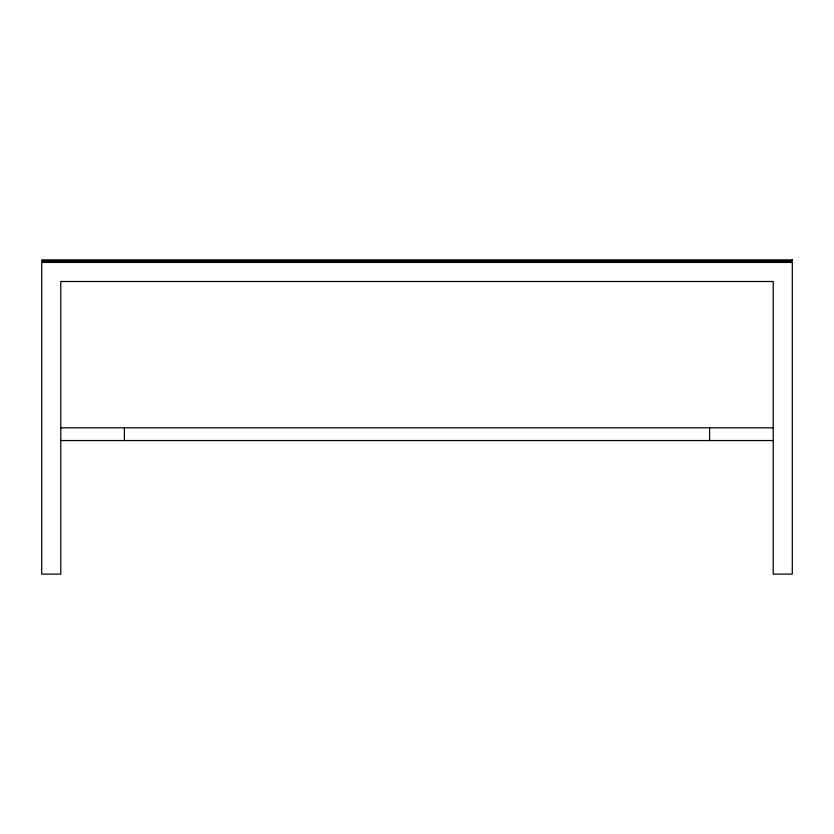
<?xml version="1.0" encoding="UTF-8"?>
<svg xmlns="http://www.w3.org/2000/svg" width="834" height="834" viewBox="0 0 834 834"><rect width="100%" height="100%" fill="white"/><g stroke="black" fill="none" stroke-linecap="round" stroke-linejoin="round"><path stroke-width="1.25" d="M60.788 427.811L773.212 427.811M60.788 440.54L773.212 440.54M709.609 427.811L709.609 440.54M124.391 427.811L124.391 440.54M792.3 259.885L41.7 259.885L41.7 261.157L792.3 261.157L792.3 259.885M792.3 262.429L41.7 262.429L41.7 574.115L60.788 574.115L60.788 281.506L773.212 281.506L773.212 574.115L792.3 574.115L792.3 262.429"/></g></svg>
